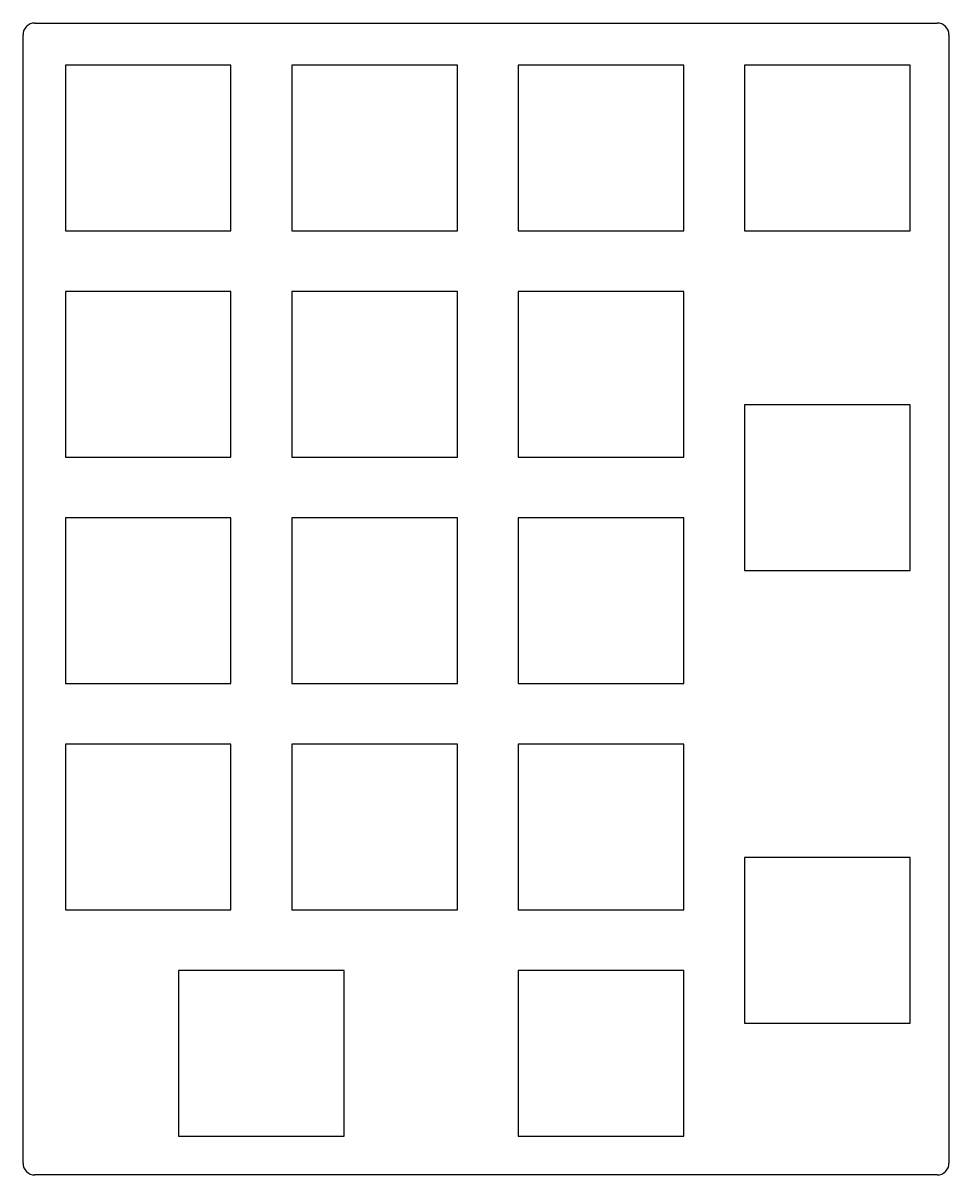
# Model space of a CAD drawing. Header units: millimetres. Extents: x 159.5 to 237.2, y -170.2 to -73.5.
import ezdxf

# ---------------------------------------------------------------- set-up
doc = ezdxf.new("R2010")
doc.units = ezdxf.units.MM

msp = doc.modelspace()

# ---------------------------------------------------------------- linework, layer by layer
at = {"linetype": 'CONTINUOUS'}
for p, q in [((160.5, -73.5), (236.2, -73.5)), ((159.5, -169.2), (159.5, -74.5)), ((237.2, -74.5), (237.2, -169.2)), ((176.95, -77.05), (163.05, -77.05)), ((163.05, -77.05), (163.05, -90.95)), ((176.95, -90.95), (176.95, -77.05)), ((195.95, -77.05), (182.05, -77.05)), ((182.05, -77.05), (182.05, -90.95)), ((195.95, -90.95), (195.95, -77.05)), ((214.95, -77.05), (201.05, -77.05)), ((201.05, -77.05), (201.05, -90.95)), ((214.95, -90.95), (214.95, -77.05)), ((233.95, -77.05), (220.05, -77.05)), ((220.05, -77.05), (220.05, -90.95)), ((233.95, -90.95), (233.95, -77.05)), ((163.05, -90.95), (176.95, -90.95)), ((182.05, -90.95), (195.95, -90.95)), ((201.05, -90.95), (214.95, -90.95)), ((220.05, -90.95), (233.95, -90.95)), ((176.95, -96.05), (163.05, -96.05)), ((163.05, -96.05), (163.05, -109.95)), ((176.95, -109.95), (176.95, -96.05)), ((195.95, -96.05), (182.05, -96.05)), ((182.05, -96.05), (182.05, -109.95)), ((195.95, -109.95), (195.95, -96.05)), ((214.95, -96.05), (201.05, -96.05)), ((201.05, -96.05), (201.05, -109.95)), ((214.95, -109.95), (214.95, -96.05)), ((233.95, -105.55), (220.05, -105.55)), ((220.05, -105.55), (220.05, -119.45)), ((233.95, -119.45), (233.95, -105.55)), ((163.05, -109.95), (176.95, -109.95)), ((182.05, -109.95), (195.95, -109.95)), ((201.05, -109.95), (214.95, -109.95)), ((176.95, -115.05), (163.05, -115.05)), ((163.05, -115.05), (163.05, -128.95)), ((176.95, -128.95), (176.95, -115.05)), ((195.95, -115.05), (182.05, -115.05)), ((182.05, -115.05), (182.05, -128.95)), ((195.95, -128.95), (195.95, -115.05)), ((214.95, -115.05), (201.05, -115.05)), ((201.05, -115.05), (201.05, -128.95)), ((214.95, -128.95), (214.95, -115.05)), ((220.05, -119.45), (233.95, -119.45)), ((163.05, -128.95), (176.95, -128.95)), ((182.05, -128.95), (195.95, -128.95)), ((201.05, -128.95), (214.95, -128.95)), ((176.95, -134.05), (163.05, -134.05)), ((163.05, -134.05), (163.05, -147.95)), ((176.95, -147.95), (176.95, -134.05)), ((195.95, -134.05), (182.05, -134.05)), ((182.05, -134.05), (182.05, -147.95)), ((195.95, -147.95), (195.95, -134.05)), ((214.95, -134.05), (201.05, -134.05)), ((201.05, -134.05), (201.05, -147.95)), ((214.95, -147.95), (214.95, -134.05)), ((233.95, -143.55), (220.05, -143.55)), ((220.05, -143.55), (220.05, -157.45)), ((233.95, -157.45), (233.95, -143.55)), ((163.05, -147.95), (176.95, -147.95)), ((182.05, -147.95), (195.95, -147.95)), ((201.05, -147.95), (214.95, -147.95)), ((186.45, -153.05), (172.55, -153.05)), ((172.55, -153.05), (172.55, -166.95)), ((186.45, -166.95), (186.45, -153.05)), ((214.95, -153.05), (201.05, -153.05)), ((201.05, -153.05), (201.05, -166.95)), ((214.95, -166.95), (214.95, -153.05)), ((220.05, -157.45), (233.95, -157.45)), ((172.55, -166.95), (186.45, -166.95)), ((201.05, -166.95), (214.95, -166.95)), ((236.2, -170.2), (160.5, -170.2))]:
    msp.add_line(p, q, dxfattribs=at)
for centre, start, end in [((160.5, -74.5), 90, 180), ((236.2, -74.5), 0, 90), ((160.5, -169.2), 180, 270), ((236.2, -169.2), 270, 0)]:
    msp.add_arc(centre, 1, start, end, dxfattribs=at)

doc.saveas('drawing.dxf')
